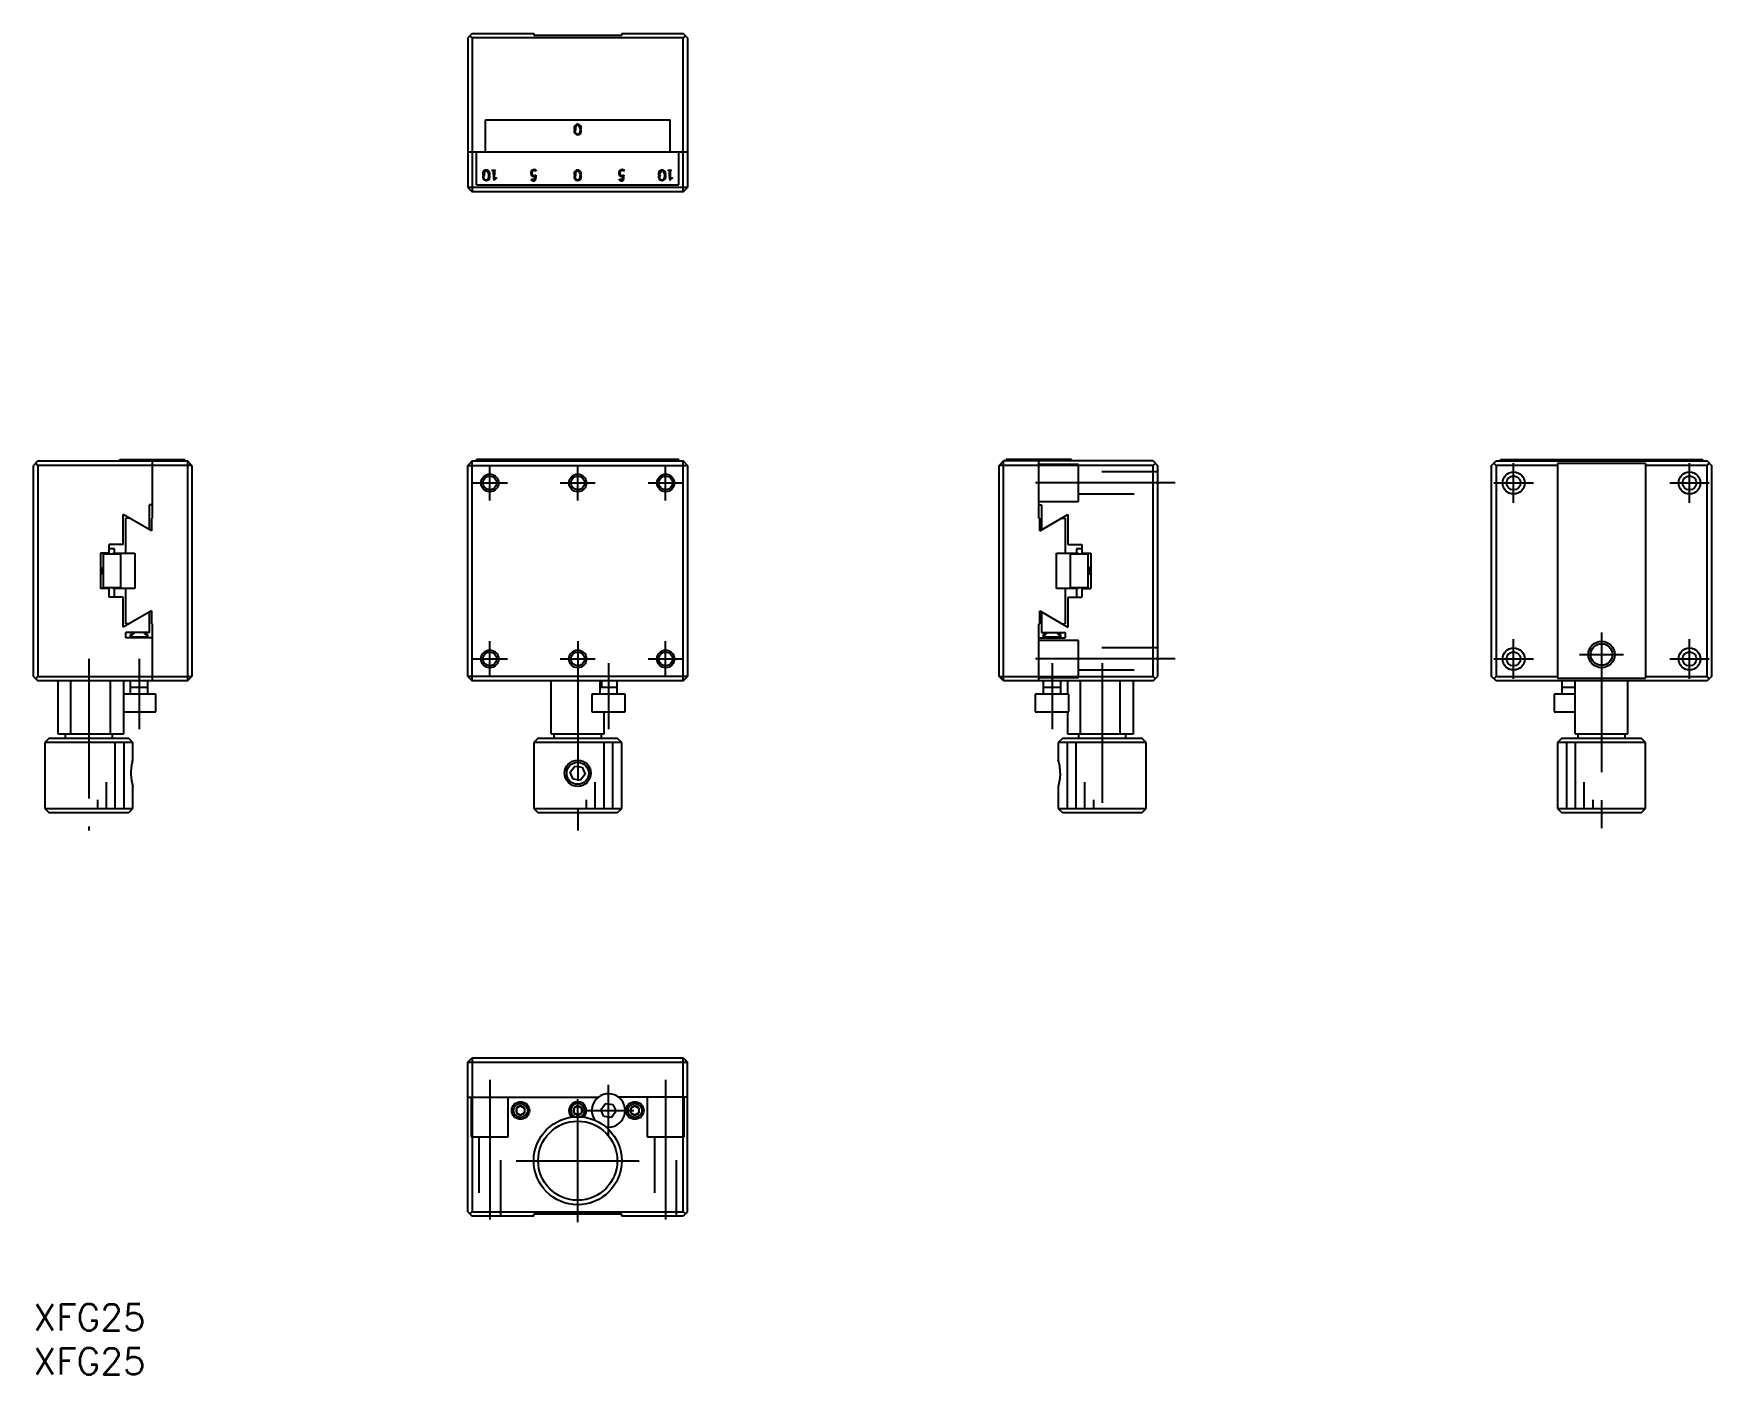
# Model space of a CAD drawing. Extents: x 0 to 191, y -8 to 144.
import ezdxf

# ---------------------------------------------------------------- set-up
doc = ezdxf.new("R2010")
doc.units = 0
doc.header["$LTSCALE"] = 0.5
doc.linetypes.add('CENTER', pattern=[50.8, 31.75, -6.35, 6.35, -6.35])
doc.linetypes.add('DASHED', pattern=[19.05, 12.7, -6.35])
for name, color, linetype in [('MSM_CENTER', 1, 'CENTER'), ('MSM_CONTINUOUS', 7, 'CONTINUOUS'), ('MSM_DASHED', 4, 'DASHED'), ('MSM_NARROW', 5, 'CONTINUOUS'), ('MSM_PART_NUMBER', 7, 'CONTINUOUS')]:
    doc.layers.add(name, color=color, linetype=linetype)
doc.styles.get("Standard").update_dxf_attribs({"font": 'txt.shx', "height": 3, "bigfont": 'bigfont.shx'})

# ---------------------------------------------------------------- blocks, each defined once
blk = doc.blocks.new('*U8')
at = {"layer": 'MSM_PART_NUMBER'}
blk.add_text('XFG25', height=3, dxfattribs=at).set_placement((0, -3))
blk = doc.blocks.new('*U9')
at = {"layer": 'MSM_PART_NUMBER'}
blk.add_text('XFG25', height=3, dxfattribs=at).set_placement((0, -8))

msp = doc.modelspace()

# ---------------------------------------------------------------- linework, layer by layer
at = {"layer": 'MSM_CENTER'}
for p, q in [((168.28, 91.08), (168.28, 95.58)), ((188.28, 91.08), (188.28, 95.58)), ((51.87, 91.33), (51.87, 95.33)), ((61.87, 91.33), (61.87, 95.33)), ((71.87, 91.33), (71.87, 95.33)), ((49.87, 93.33), (53.87, 93.33)), ((59.87, 93.33), (63.87, 93.33)), ((69.87, 93.33), (73.87, 93.33)), ((129.8, 93.33), (112.3, 93.33)), ((166.03, 93.33), (170.53, 93.33)), ((186.03, 93.33), (190.53, 93.33)), ((178.28, 76.33), (178.28, 53.83)), ((51.87, 71.33), (51.87, 75.33)), ((61.87, 75.33), (61.87, 53.83)), ((71.87, 71.33), (71.87, 75.33)), ((168.28, 71.08), (168.28, 75.58)), ((188.28, 71.08), (188.28, 75.58)), ((6.29, 73.33), (6.29, 53.83)), ((12, 73.33), (12, 65.33)), ((49.87, 73.33), (53.87, 73.33)), ((59.87, 73.33), (63.87, 73.33)), ((65.37, 72.83), (65.37, 65.33)), ((69.87, 73.33), (73.87, 73.33)), ((129.8, 73.33), (112.3, 73.33)), ((115.8, 72.83), (115.8, 65.33)), ((121.51, 72.83), (121.51, 53.83)), ((166.03, 73.33), (170.53, 73.33)), ((175.78, 73.83), (180.78, 73.83)), ((186.03, 73.33), (190.53, 73.33)), ((51.87, 25.5), (51.87, 8)), ((65.37, 19.1), (65.37, 24.9)), ((71.87, 25.5), (71.87, 8)), ((61.87, 9.29), (61.87, 23.29)), ((62.47, 22), (68.27, 22)), ((54.87, 16.29), (68.87, 16.29))]:
    msp.add_line(p, q, dxfattribs=at)
at = {"layer": 'MSM_CONTINUOUS'}
for p, q in [((49.87, 144.41), (49.37, 143.91)), ((49.37, 143.91), (49.37, 126.91)), ((49.87, 143.91), (49.62, 144.16)), ((49.87, 144.41), (56.87, 144.41)), ((73.87, 143.91), (49.87, 143.91)), ((49.87, 143.91), (49.87, 126.41)), ((56.87, 144.41), (56.87, 144.21)), ((56.87, 144.21), (66.87, 144.21)), ((66.87, 144.41), (73.87, 144.41)), ((66.87, 144.41), (66.87, 144.21)), ((74.37, 143.91), (73.87, 144.41)), ((74.12, 144.16), (73.87, 143.91)), ((73.87, 126.41), (73.87, 143.91)), ((74.37, 143.91), (74.37, 126.91)), ((51.37, 130.91), (51.37, 134.61)), ((51.37, 134.61), (72.37, 134.61)), ((72.37, 130.91), (72.37, 134.61)), ((74.37, 130.91), (49.37, 130.91)), ((50.37, 127.21), (50.37, 130.91)), ((73.37, 127.21), (73.37, 130.91)), ((52.12, 128.88), (52.53, 128.88)), ((52.14, 128.84), (52.12, 128.88)), ((52.26, 128.8), (52.14, 128.84)), ((52.4, 128.81), (52.38, 127.86)), ((52.38, 127.86), (52.54, 127.97)), ((52.53, 128.88), (52.4, 128.81)), ((52.5, 127.88), (52.43, 127.81)), ((52.54, 127.91), (52.5, 127.88)), ((52.54, 127.97), (52.61, 128)), ((52.56, 127.93), (52.54, 127.91)), ((52.6, 127.95), (52.56, 127.93)), ((52.62, 127.97), (52.6, 127.95)), ((52.61, 128), (52.61, 128)), ((52.61, 128), (52.62, 128)), ((52.62, 128), (52.63, 127.99)), ((52.63, 127.97), (52.62, 127.97)), ((52.63, 127.99), (52.63, 127.98)), ((52.63, 127.98), (52.63, 127.97)), ((56.6, 127.72), (56.62, 127.84)), ((56.62, 127.84), (56.71, 127.85)), ((56.71, 127.85), (56.78, 127.85)), ((56.78, 127.85), (56.83, 127.85)), ((56.83, 127.85), (56.88, 127.85)), ((56.88, 127.85), (56.9, 127.85)), ((56.9, 127.85), (56.91, 127.85)), ((56.91, 127.85), (56.99, 127.85)), ((56.99, 127.85), (57.03, 127.85)), ((57.03, 127.86), (57.04, 127.95)), ((57.03, 127.85), (57.03, 127.86)), ((57.03, 127.86), (57.03, 127.86)), ((57.04, 127.95), (57.05, 128.18)), ((57.07, 128.31), (57.1, 128.32)), ((57.11, 128.32), (57.09, 128.09)), ((57.09, 128.09), (57.09, 128.05)), ((57.1, 128.32), (57.11, 128.32)), ((57.18, 128.85), (57.13, 128.75)), ((66.6, 127.72), (66.62, 127.84)), ((66.62, 127.84), (66.71, 127.85)), ((66.71, 127.85), (66.78, 127.85)), ((66.78, 127.85), (66.83, 127.85)), ((66.83, 127.85), (66.88, 127.85)), ((66.88, 127.85), (66.9, 127.85)), ((66.9, 127.85), (66.91, 127.85)), ((66.91, 127.85), (66.99, 127.85)), ((66.99, 127.85), (67.03, 127.85)), ((67.03, 127.86), (67.04, 127.95)), ((67.03, 127.85), (67.03, 127.86)), ((67.03, 127.86), (67.03, 127.86)), ((67.04, 127.95), (67.05, 128.18)), ((67.07, 128.31), (67.1, 128.32)), ((67.11, 128.32), (67.09, 128.09)), ((67.09, 128.09), (67.09, 128.05)), ((67.1, 128.32), (67.11, 128.32)), ((67.18, 128.85), (67.13, 128.75)), ((72.12, 128.88), (72.53, 128.88)), ((72.14, 128.84), (72.12, 128.88)), ((72.26, 128.8), (72.14, 128.84)), ((72.4, 128.81), (72.38, 127.86)), ((72.38, 127.86), (72.54, 127.97)), ((72.53, 128.88), (72.4, 128.81)), ((72.5, 127.88), (72.43, 127.81)), ((72.54, 127.91), (72.5, 127.88)), ((72.54, 127.97), (72.61, 128)), ((72.56, 127.93), (72.54, 127.91)), ((72.6, 127.95), (72.56, 127.93)), ((72.62, 127.97), (72.6, 127.95)), ((72.61, 128), (72.61, 128)), ((72.61, 128), (72.62, 128)), ((72.62, 128), (72.63, 127.99)), ((72.63, 127.97), (72.62, 127.97)), ((72.63, 127.99), (72.63, 127.98)), ((72.63, 127.98), (72.63, 127.97)), ((49.37, 126.91), (49.87, 126.41)), ((74.37, 126.91), (49.37, 126.91)), ((73.87, 126.41), (49.87, 126.41)), ((50.37, 127.21), (73.37, 127.21)), ((52.34, 127.73), (52.32, 127.72)), ((52.37, 127.77), (52.34, 127.73)), ((52.43, 127.81), (52.37, 127.77)), ((56.66, 127.73), (56.6, 127.71)), ((56.6, 127.71), (56.6, 127.72)), ((66.66, 127.73), (66.6, 127.71)), ((66.6, 127.71), (66.6, 127.72)), ((72.34, 127.73), (72.32, 127.72)), ((72.37, 127.77), (72.34, 127.73)), ((72.43, 127.81), (72.37, 127.77)), ((73.87, 126.41), (74.37, 126.91)), ((0.5, 95.83), (0, 95.33)), ((0.25, 95.58), (0.5, 95.33)), ((0.5, 95.83), (17.5, 95.83)), ((9.8, 95.98), (17.2, 95.98)), ((9.8, 95.83), (9.8, 95.98)), ((13.5, 95.98), (13.5, 89.33)), ((17.2, 95.83), (17.2, 95.98)), ((18, 95.33), (17.5, 95.83)), ((17.5, 95.83), (17.5, 70.83)), ((49.87, 95.83), (49.37, 95.33)), ((49.87, 95.83), (73.87, 95.83)), ((49.87, 70.83), (49.87, 95.83)), ((73.37, 95.98), (50.37, 95.98)), ((50.37, 95.83), (50.37, 95.98)), ((73.37, 95.83), (73.37, 95.98)), ((74.37, 95.33), (73.87, 95.83)), ((73.87, 70.83), (73.87, 95.83)), ((109.8, 95.33), (110.3, 95.83)), ((127.3, 95.83), (110.3, 95.83)), ((110.3, 70.83), (110.3, 95.83)), ((110.6, 95.83), (110.6, 95.98)), ((118, 95.98), (110.6, 95.98)), ((114.3, 89.33), (114.3, 95.98)), ((118, 95.83), (118, 95.98)), ((127.3, 95.83), (127.8, 95.33)), ((127.3, 95.33), (127.55, 95.58)), ((165.78, 95.33), (166.28, 95.83)), ((166.28, 95.33), (166.03, 95.58)), ((166.28, 95.83), (190.28, 95.83)), ((166.78, 95.98), (189.78, 95.98)), ((166.78, 95.83), (166.78, 95.98)), ((167.78, 95.83), (167.78, 95.98)), ((183.28, 95.53), (173.28, 95.53)), ((173.28, 95.53), (173.28, 71.13)), ((183.28, 95.53), (183.28, 71.13)), ((188.78, 95.83), (188.78, 95.98)), ((189.78, 95.83), (189.78, 95.98)), ((190.28, 95.83), (190.78, 95.33)), ((190.53, 95.58), (190.28, 95.33)), ((0, 71.33), (0, 95.33)), ((0.5, 95.33), (0.5, 71.33)), ((18, 95.33), (0.5, 95.33)), ((18, 95.33), (18, 71.33)), ((49.37, 71.33), (49.37, 95.33)), ((49.37, 95.33), (74.37, 95.33)), ((74.37, 95.33), (74.37, 71.33)), ((109.8, 71.33), (109.8, 95.33)), ((127.3, 95.33), (109.8, 95.33)), ((127.3, 71.33), (127.3, 95.33)), ((127.8, 95.33), (127.8, 71.33)), ((165.78, 71.33), (165.78, 95.33)), ((173.28, 95.33), (166.28, 95.33)), ((166.28, 95.33), (166.28, 71.33)), ((190.28, 95.33), (183.28, 95.33)), ((190.28, 71.33), (190.28, 95.33)), ((190.78, 95.33), (190.78, 71.33)), ((10.2, 86.33), (10.2, 89.73)), ((13.4, 87.88), (10.2, 89.73)), ((13.2, 88), (13.2, 90.83)), ((13.5, 90.83), (13.2, 90.83)), ((114.3, 90.83), (114.6, 90.83)), ((114.4, 87.88), (117.6, 89.73)), ((114.6, 90.83), (114.6, 88)), ((117.6, 89.73), (117.6, 86.33)), ((10.5, 85.33), (10.5, 89.33)), ((10.89, 89.33), (10.5, 89.33)), ((13.4, 89.33), (13.4, 87.88)), ((13.5, 89.33), (13.4, 89.33)), ((114.3, 89.33), (114.4, 89.33)), ((114.4, 87.88), (114.4, 89.33)), ((116.91, 89.33), (117.3, 89.33)), ((117.3, 89.33), (117.3, 85.33)), ((10.2, 86.33), (8.6, 86.33)), ((8.6, 85.23), (8.6, 86.33)), ((117.6, 86.33), (119.2, 86.33)), ((119.2, 86.33), (119.2, 85.23)), ((7.6, 85.33), (7.6, 81.33)), ((8.6, 85.33), (7.6, 85.33)), ((7.9, 85.23), (7.9, 81.43)), ((9.9, 85.23), (7.9, 85.23)), ((9.2, 85.83), (8.6, 85.83)), ((9, 85.23), (9, 85.33)), ((9, 85.33), (11.5, 85.33)), ((9.2, 85.33), (9.2, 85.83)), ((9.9, 85.33), (9.9, 81.33)), ((11.5, 85.33), (11.5, 81.33)), ((116.3, 85.33), (118.8, 85.33)), ((116.3, 81.33), (116.3, 85.33)), ((117.9, 81.33), (117.9, 85.33)), ((119.9, 85.23), (117.9, 85.23)), ((118.6, 85.83), (118.6, 85.33)), ((119.2, 85.83), (118.6, 85.83)), ((118.8, 85.33), (118.8, 85.23)), ((119.2, 85.33), (120.2, 85.33)), ((119.9, 81.43), (119.9, 85.23)), ((120.2, 85.33), (120.2, 81.33)), ((7.6, 83.84), (7.63, 83.8)), ((7.62, 82.86), (7.6, 82.83)), ((7.64, 82.89), (7.62, 82.86)), ((7.63, 83.8), (7.65, 83.76)), ((7.66, 82.92), (7.64, 82.89)), ((7.65, 83.76), (7.67, 83.72)), ((7.67, 82.95), (7.66, 82.92)), ((7.67, 83.72), (7.69, 83.69)), ((7.69, 82.98), (7.67, 82.95)), ((7.69, 83.69), (7.7, 83.66)), ((7.7, 83.01), (7.69, 82.98)), ((7.7, 83.66), (7.71, 83.63)), ((7.72, 83.04), (7.7, 83.01)), ((7.71, 83.63), (7.73, 83.6)), ((7.73, 83.07), (7.72, 83.04)), ((7.73, 83.6), (7.74, 83.57)), ((7.74, 83.1), (7.73, 83.07)), ((7.74, 83.57), (7.75, 83.53)), ((7.75, 83.13), (7.74, 83.1)), ((7.75, 83.53), (7.75, 83.5)), ((7.75, 83.5), (7.76, 83.47)), ((7.76, 83.2), (7.75, 83.17)), ((7.75, 83.17), (7.75, 83.13)), ((7.76, 83.47), (7.76, 83.43)), ((7.76, 83.43), (7.77, 83.4)), ((7.77, 83.26), (7.76, 83.23)), ((7.76, 83.23), (7.76, 83.2)), ((7.77, 83.4), (7.77, 83.36)), ((7.77, 83.36), (7.77, 83.33)), ((7.77, 83.33), (7.77, 83.29)), ((7.77, 83.29), (7.77, 83.26)), ((120.03, 83.4), (120.04, 83.43)), ((120.03, 83.37), (120.03, 83.4)), ((120.03, 83.33), (120.03, 83.37)), ((120.03, 83.3), (120.03, 83.33)), ((120.03, 83.26), (120.03, 83.3)), ((120.04, 83.23), (120.03, 83.26)), ((120.04, 83.47), (120.05, 83.5)), ((120.04, 83.43), (120.04, 83.47)), ((120.04, 83.19), (120.04, 83.23)), ((120.05, 83.16), (120.04, 83.19)), ((120.05, 83.5), (120.06, 83.54)), ((120.06, 83.13), (120.05, 83.16)), ((120.06, 83.57), (120.08, 83.6)), ((120.06, 83.54), (120.06, 83.57)), ((120.07, 83.1), (120.06, 83.13)), ((120.08, 83.07), (120.07, 83.1)), ((120.08, 83.6), (120.09, 83.63)), ((120.09, 83.03), (120.08, 83.07)), ((120.09, 83.63), (120.1, 83.66)), ((120.1, 83), (120.09, 83.03)), ((120.1, 83.66), (120.11, 83.69)), ((120.11, 82.97), (120.1, 83)), ((120.11, 83.69), (120.13, 83.72)), ((120.13, 82.94), (120.11, 82.97)), ((120.13, 83.72), (120.15, 83.76)), ((120.15, 82.9), (120.13, 82.94)), ((120.15, 83.76), (120.17, 83.8)), ((120.17, 82.87), (120.15, 82.9)), ((120.17, 83.8), (120.2, 83.84)), ((120.2, 82.83), (120.17, 82.87)), ((8.6, 81.33), (7.6, 81.33)), ((7.9, 81.43), (9.9, 81.43)), ((8.6, 80.33), (8.6, 81.43)), ((10.2, 80.33), (8.6, 80.33)), ((9, 81.33), (9, 81.43)), ((11.5, 81.33), (9, 81.33)), ((9.2, 80.33), (9.2, 81.33)), ((10.2, 76.94), (10.2, 80.33)), ((10.5, 77.33), (10.5, 81.33)), ((118.8, 81.33), (116.3, 81.33)), ((117.3, 81.33), (117.3, 77.33)), ((117.6, 80.33), (117.6, 76.94)), ((117.6, 80.33), (119.2, 80.33)), ((117.9, 81.43), (119.9, 81.43)), ((118.6, 81.33), (118.6, 80.33)), ((118.8, 81.43), (118.8, 81.33)), ((119.2, 81.43), (119.2, 80.33)), ((119.2, 81.33), (120.2, 81.33)), ((13.4, 78.78), (10.2, 76.94)), ((13.2, 76.33), (13.2, 78.67)), ((13.4, 78.78), (13.4, 77.33)), ((114.4, 77.33), (114.4, 78.78)), ((114.4, 78.78), (117.6, 76.94)), ((114.6, 78.67), (114.6, 76.33)), ((10.89, 77.33), (10.5, 77.33)), ((10.5, 75.73), (10.5, 76.33)), ((13.2, 76.33), (10.5, 76.33)), ((11.5, 76.33), (11, 75.83)), ((13, 75.83), (12.5, 76.33)), ((13.5, 77.33), (13.4, 77.33)), ((13.5, 77.33), (13.5, 70.83)), ((114.3, 77.33), (114.4, 77.33)), ((114.3, 70.83), (114.3, 77.33)), ((114.6, 76.33), (117.3, 76.33)), ((115.3, 76.33), (114.8, 75.83)), ((116.8, 75.83), (116.3, 76.33)), ((116.91, 77.33), (117.3, 77.33)), ((117.3, 76.33), (117.3, 75.73)), ((13.5, 75.73), (10.5, 75.73)), ((11, 76.07), (11.23, 76.07)), ((11, 76.07), (11, 75.73)), ((11, 75.83), (13, 75.83)), ((12.77, 76.07), (13, 76.07)), ((13, 75.73), (13, 76.07)), ((114.3, 75.73), (117.3, 75.73)), ((114.8, 76.07), (114.8, 75.73)), ((114.8, 76.07), (115.03, 76.07)), ((114.8, 75.83), (116.8, 75.83)), ((116.57, 76.07), (116.8, 76.07)), ((116.8, 75.73), (116.8, 76.07)), ((0, 71.33), (0.5, 70.83)), ((0.5, 71.33), (0.25, 71.08)), ((0.5, 71.33), (18, 71.33)), ((17.5, 70.83), (0.5, 70.83)), ((2.75, 70.83), (2.75, 64.83)), ((4.25, 64.83), (4.25, 70.83)), ((8.75, 64.83), (8.75, 70.83)), ((10.25, 64.83), (10.25, 70.83)), ((11, 70.83), (11, 69.33)), ((13, 69.33), (13, 70.83)), ((17.5, 70.83), (18, 71.33)), ((49.37, 71.33), (49.87, 70.83)), ((74.37, 71.33), (49.37, 71.33)), ((73.87, 70.83), (49.87, 70.83)), ((58.87, 64.83), (58.87, 70.83)), ((64.37, 70.83), (64.37, 69.33)), ((64.57, 70.83), (64.57, 70.13)), ((66.37, 69.33), (66.37, 70.83)), ((73.87, 70.83), (74.37, 71.33)), ((110.3, 70.83), (109.8, 71.33)), ((109.8, 71.33), (127.3, 71.33)), ((127.3, 70.83), (110.3, 70.83)), ((114.8, 70.83), (114.8, 69.33)), ((116.8, 69.33), (116.8, 70.83)), ((117.55, 70.83), (117.55, 69.33)), ((119.05, 64.83), (119.05, 70.83)), ((123.55, 64.83), (123.55, 70.83)), ((125.05, 64.83), (125.05, 70.83)), ((127.55, 71.08), (127.3, 71.33)), ((127.3, 70.83), (127.8, 71.33)), ((166.28, 70.83), (165.78, 71.33)), ((166.03, 71.08), (166.28, 71.33)), ((166.28, 71.33), (173.28, 71.33)), ((190.28, 70.83), (166.28, 70.83)), ((173.28, 71.13), (183.28, 71.13)), ((173.78, 70.83), (173.78, 69.33)), ((175.28, 64.83), (175.28, 70.83)), ((181.28, 64.83), (181.28, 70.83)), ((183.28, 71.33), (190.28, 71.33)), ((190.28, 71.33), (190.53, 71.08)), ((190.78, 71.33), (190.28, 70.83)), ((13.9, 69.33), (10.25, 69.33)), ((11, 70.13), (13, 70.13)), ((13.9, 67.33), (13.9, 69.33)), ((63.47, 69.33), (63.47, 67.33)), ((67.27, 69.33), (63.47, 69.33)), ((64.37, 70.13), (66.37, 70.13)), ((67.27, 67.33), (67.27, 69.33)), ((113.9, 69.33), (113.9, 67.33)), ((117.7, 69.33), (113.9, 69.33)), ((114.8, 70.13), (116.8, 70.13)), ((117.7, 67.33), (117.7, 69.33)), ((175.28, 69.33), (172.88, 69.33)), ((172.88, 69.33), (172.88, 67.33)), ((173.78, 70.13), (175.28, 70.13)), ((10.25, 67.33), (13.9, 67.33)), ((63.47, 67.33), (67.27, 67.33)), ((64.87, 64.83), (64.87, 67.33)), ((113.9, 67.33), (117.7, 67.33)), ((117.55, 67.33), (117.55, 64.83)), ((172.88, 67.33), (175.28, 67.33)), ((1.79, 64.33), (1.29, 63.83)), ((11.29, 63.83), (1.29, 63.83)), ((1.29, 63.83), (1.29, 56.33)), ((1.79, 64.33), (10.79, 64.33)), ((2.75, 64.83), (10.25, 64.83)), ((3.59, 64.83), (3.59, 64.33)), ((8.99, 64.33), (8.99, 64.83)), ((11.29, 63.83), (10.79, 64.33)), ((11.29, 61.83), (11.29, 63.83)), ((57.37, 64.33), (56.87, 63.83)), ((66.87, 63.83), (56.87, 63.83)), ((56.87, 63.83), (56.87, 56.33)), ((57.37, 64.33), (66.37, 64.33)), ((58.87, 64.83), (64.87, 64.83)), ((59.17, 64.83), (59.17, 64.33)), ((64.57, 64.33), (64.57, 64.83)), ((66.87, 63.83), (66.37, 64.33)), ((66.87, 56.33), (66.87, 63.83)), ((117.01, 64.33), (116.51, 63.83)), ((116.51, 63.83), (116.51, 61.83)), ((126.51, 63.83), (116.51, 63.83)), ((117.01, 64.33), (126.01, 64.33)), ((117.55, 64.83), (125.05, 64.83)), ((118.81, 64.83), (118.81, 64.33)), ((124.21, 64.33), (124.21, 64.83)), ((126.51, 63.83), (126.01, 64.33)), ((126.51, 56.33), (126.51, 63.83)), ((173.78, 64.33), (173.28, 63.83)), ((173.28, 63.83), (173.28, 56.33)), ((183.28, 63.83), (173.28, 63.83)), ((173.78, 64.33), (182.78, 64.33)), ((175.28, 64.83), (181.28, 64.83)), ((175.58, 64.83), (175.58, 64.33)), ((180.98, 64.33), (180.98, 64.83)), ((183.28, 63.83), (182.78, 64.33)), ((183.28, 56.33), (183.28, 63.83)), ((11.22, 61.6), (11.29, 61.83)), ((61.01, 60.45), (61.54, 61.13)), ((61.54, 61.13), (62.39, 61.02)), ((61.34, 59.65), (61.01, 60.45)), ((62.2, 59.53), (61.34, 59.65)), ((62.73, 60.22), (62.2, 59.53)), ((62.39, 61.02), (62.73, 60.22)), ((11.29, 56.33), (11.29, 58.83)), ((116.51, 58.83), (116.51, 56.33)), ((1.29, 56.33), (11.29, 56.33)), ((1.29, 56.33), (1.79, 55.83)), ((10.79, 55.83), (1.79, 55.83)), ((10.79, 55.83), (11.29, 56.33)), ((56.87, 56.33), (57.37, 55.83)), ((56.87, 56.33), (66.87, 56.33)), ((66.37, 55.83), (57.37, 55.83)), ((66.37, 55.83), (66.87, 56.33)), ((116.51, 56.33), (117.01, 55.83)), ((116.51, 56.33), (126.51, 56.33)), ((126.01, 55.83), (117.01, 55.83)), ((126.01, 55.83), (126.51, 56.33)), ((173.28, 56.33), (183.28, 56.33)), ((173.28, 56.33), (173.78, 55.83)), ((182.78, 55.83), (173.78, 55.83)), ((182.78, 55.83), (183.28, 56.33)), ((49.37, 27.5), (49.87, 28)), ((49.37, 10.5), (49.37, 27.5)), ((49.37, 27.5), (74.37, 27.5)), ((49.87, 28), (73.87, 28)), ((49.87, 28), (49.87, 10.5)), ((73.87, 10.5), (73.87, 28)), ((73.87, 28), (74.37, 27.5)), ((74.37, 10.5), (74.37, 27.5)), ((49.37, 23.5), (64.2, 23.5)), ((74.37, 23.5), (66.53, 23.5)), ((55.37, 22.52), (54.92, 22.26)), ((54.92, 22.26), (54.92, 21.74)), ((54.92, 21.74), (55.37, 21.48)), ((55.37, 22.52), (55.82, 22.26)), ((55.82, 21.74), (55.37, 21.48)), ((55.82, 22.26), (55.82, 21.74)), ((61.87, 22.52), (61.42, 22.26)), ((61.42, 22.26), (61.42, 21.74)), ((61.42, 21.74), (61.87, 21.48)), ((61.87, 22.52), (62.32, 22.26)), ((62.32, 21.74), (61.87, 21.48)), ((62.32, 22.26), (62.32, 21.74)), ((64.51, 22.09), (65.02, 22.79)), ((64.85, 21.3), (64.51, 22.09)), ((65.72, 21.21), (64.85, 21.3)), ((65.02, 22.79), (65.88, 22.7)), ((66.23, 21.91), (65.72, 21.21)), ((65.88, 22.7), (66.23, 21.91)), ((68.37, 22.52), (67.92, 22.26)), ((67.92, 22.26), (67.92, 21.74)), ((67.92, 21.74), (68.37, 21.48)), ((68.37, 22.52), (68.82, 22.26)), ((68.82, 21.74), (68.37, 21.48)), ((68.82, 22.26), (68.82, 21.74)), ((49.37, 10.5), (49.87, 10)), ((49.62, 10.25), (49.87, 10.5)), ((49.87, 10.5), (73.87, 10.5)), ((56.87, 10), (49.87, 10)), ((66.87, 10.2), (56.87, 10.2)), ((56.87, 10), (56.87, 10.2)), ((66.87, 10), (66.87, 10.2)), ((73.87, 10), (66.87, 10)), ((73.87, 10.5), (74.12, 10.25)), ((74.37, 10.5), (73.87, 10))]:
    msp.add_line(p, q, dxfattribs=at)
for centre, radius in [((51.87, 93.33), 0.783), ((61.87, 93.33), 0.783), ((71.87, 93.33), 0.783), ((168.28, 93.33), 1.25), ((168.28, 93.33), 0.8), ((188.28, 93.33), 1.25), ((188.28, 93.33), 0.8), ((168.28, 73.33), 1.25), ((178.28, 73.83), 1.23), ((188.28, 73.33), 1.25), ((51.87, 73.33), 0.783), ((61.87, 73.33), 0.783), ((71.87, 73.33), 0.783), ((168.28, 73.33), 0.8), ((188.28, 73.33), 0.8), ((61.87, 60.33), 1.5), ((61.87, 60.33), 1.25), ((55.37, 22), 1), ((68.37, 22), 1), ((55.37, 22), 0.8), ((61.87, 16.29), 5), ((68.37, 22), 0.8), ((61.87, 16.29), 4.5)]:
    msp.add_circle(centre, radius, dxfattribs=at)
for centre, radius, start, end in [((61.86, 133.69), 0.406, 336.7474, 205.8943), ((62.21, 133.62), 0.598, 133.8884, 193.6568), ((61.52, 133.46), 0.661, 321.2371, 64.7042), ((61.87, 133.33), 0.416, 153.9047, 28.7371), ((61.85, 133.28), 0.297, 135.8759, 308.7066), ((51.47, 128.49), 0.406, 336.7474, 205.8943), ((51.48, 128.13), 0.416, 153.9047, 28.7371), ((51.45, 128.08), 0.297, 135.8759, 308.7066), ((51.82, 128.43), 0.598, 133.8884, 193.6567), ((51.12, 128.26), 0.661, 321.2372, 64.7042), ((66.4, 129.08), 14.14, 181.1244, 185.5186), ((56.92, 128.55), 0.393, 49.5545, 289.9105), ((56.92, 128.56), 0.286, 42.2787, 300.5455), ((56.84, 127.94), 0.277, 229.4938, 23.3804), ((61.86, 128.49), 0.406, 336.7474, 205.8943), ((61.87, 128.13), 0.416, 153.9047, 28.7371), ((61.85, 128.08), 0.297, 135.8759, 308.7066), ((62.21, 128.43), 0.598, 133.8884, 193.6567), ((61.52, 128.26), 0.661, 321.2372, 64.7042), ((66.92, 128.55), 0.393, 49.5545, 289.9105), ((66.92, 128.56), 0.286, 42.2787, 300.5455), ((66.84, 127.94), 0.277, 229.4938, 23.3804), ((71.47, 128.49), 0.406, 336.7474, 205.8943), ((71.48, 128.13), 0.416, 153.9047, 28.7371), ((71.45, 128.08), 0.297, 135.8759, 308.7066), ((71.82, 128.43), 0.598, 133.8884, 193.6567), ((71.12, 128.26), 0.661, 321.2372, 64.7042), ((86.4, 129.08), 14.14, 181.1244, 185.5186), ((12, 74.33), 2, 107.1144, 120), ((12, 74.33), 2, 60, 72.8856), ((115.8, 74.33), 2, 107.1144, 120), ((115.8, 74.33), 2, 60, 72.8856), ((16.03, 60.33), 4.97, 165.1897, 197.4966), ((111.55, 60.3), 5.19, 0.327, 17.1306), ((111.55, 60.36), 5.2, 342.8748, 359.6677), ((61.87, 22), 1, 310.9507, 229.0493), ((65.37, 22), 1.9, 261.1816, 215.8242), ((55.37, 22), 0.5, 154.1581, 205.8419), ((55.37, 22), 0.5, 94.1581, 145.8419), ((55.37, 22), 0.5, 214.1581, 265.8419), ((55.37, 22), 0.5, 34.1581, 85.8419), ((55.37, 22), 0.5, 274.1581, 325.8419), ((55.37, 22), 0.5, 334.1581, 25.8419), ((61.87, 22), 0.8, 295.2167, 244.7833), ((61.87, 22), 0.5, 154.1581, 205.8419), ((61.87, 22), 0.5, 94.1581, 145.8419), ((61.87, 22), 0.5, 214.1581, 265.8419), ((61.87, 22), 0.5, 34.1581, 85.8419), ((61.87, 22), 0.5, 274.1581, 325.8419), ((61.87, 22), 0.5, 334.1581, 25.8419), ((68.37, 22), 0.5, 154.1581, 205.8419), ((68.37, 22), 0.5, 94.1581, 145.8419), ((68.37, 22), 0.5, 214.1581, 265.8419), ((68.37, 22), 0.5, 34.1581, 85.8419), ((68.37, 22), 0.5, 274.1581, 325.8419), ((68.37, 22), 0.5, 334.1581, 25.8419)]:
    msp.add_arc(centre, radius, start, end, dxfattribs=at)
at = {"layer": 'MSM_DASHED'}
for p, q in [((118.8, 95.43), (114.3, 95.43)), ((118.8, 91.23), (118.8, 95.43)), ((127.8, 94.58), (118.8, 94.58)), ((118.8, 92.08), (127.8, 92.08)), ((114.3, 91.23), (118.8, 91.23)), ((118.8, 75.43), (114.3, 75.43)), ((118.8, 71.23), (118.8, 75.43)), ((127.8, 74.58), (118.8, 74.58)), ((114.3, 71.23), (118.8, 71.23)), ((118.8, 72.08), (127.8, 72.08)), ((49.77, 23.5), (49.77, 19)), ((53.97, 19), (53.97, 23.5)), ((69.77, 23.5), (69.77, 19)), ((73.97, 19), (73.97, 23.5)), ((49.77, 19), (53.97, 19)), ((50.62, 19), (50.62, 10)), ((53.12, 10), (53.12, 19)), ((69.77, 19), (73.97, 19)), ((70.62, 19), (70.62, 10)), ((73.12, 10), (73.12, 19))]:
    msp.add_line(p, q, dxfattribs=at)
at = {"layer": 'MSM_NARROW'}
for p, q in [((9.29, 56.33), (9.29, 63.83)), ((10.29, 56.33), (10.29, 63.83)), ((64.87, 56.33), (64.87, 63.83)), ((65.87, 56.33), (65.87, 63.83)), ((117.51, 63.83), (117.51, 56.33)), ((118.51, 63.83), (118.51, 56.33)), ((174.28, 63.83), (174.28, 56.33)), ((175.28, 63.83), (175.28, 56.33)), ((8.29, 56.33), (8.29, 59.33)), ((63.87, 56.33), (63.87, 59.33)), ((119.51, 59.33), (119.51, 56.33)), ((176.28, 59.33), (176.28, 56.33)), ((7.29, 56.33), (7.29, 57.33)), ((62.87, 56.33), (62.87, 57.33)), ((120.51, 57.33), (120.51, 56.33)), ((177.28, 57.33), (177.28, 56.33))]:
    msp.add_line(p, q, dxfattribs=at)
for centre, radius in [((51.87, 93.33), 1), ((61.87, 93.33), 1), ((71.87, 93.33), 1), ((178.28, 73.83), 1.5), ((51.87, 73.33), 1), ((61.87, 73.33), 1), ((71.87, 73.33), 1)]:
    msp.add_circle(centre, radius, dxfattribs=at)

# ---------------------------------------------------------------- block references
at = {"layer": 'MSM_CONTINUOUS'}
for name in ['*U8', '*U9']:
    msp.add_blockref(name, (0, 0), dxfattribs=at)

doc.saveas('drawing.dxf')
